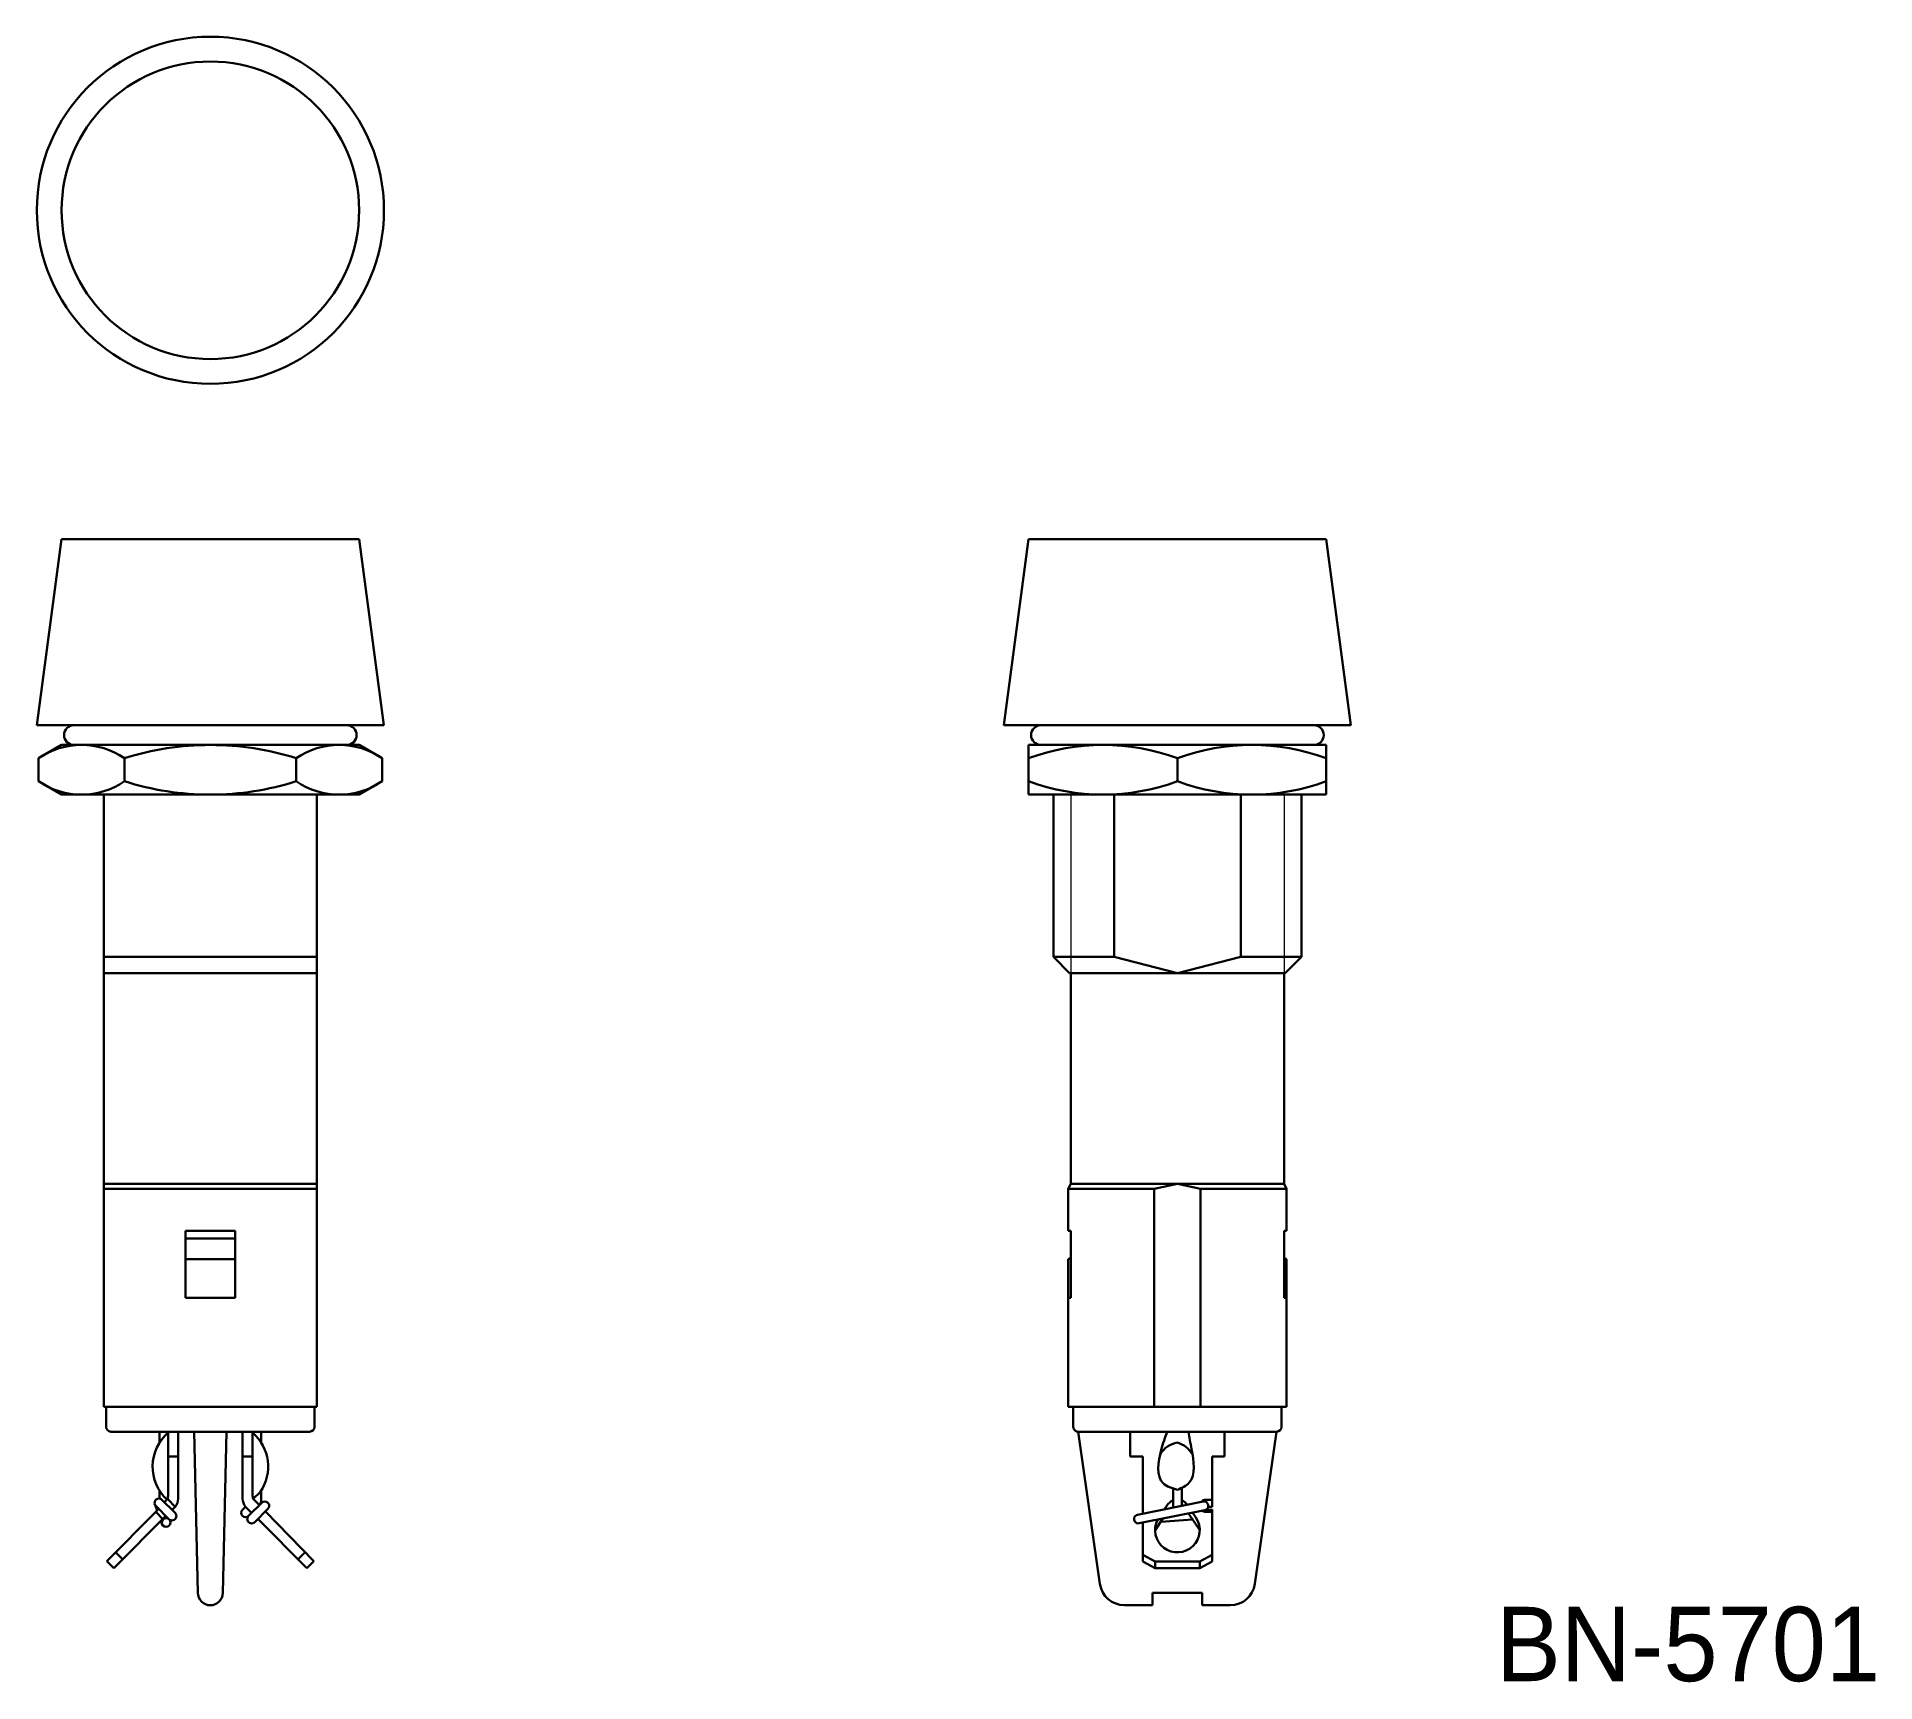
# Model space of a CAD drawing. Extents: x -79.4 to -5.2, y 39.2 to 105.6.
import ezdxf

# ---------------------------------------------------------------- set-up
doc = ezdxf.new("R2010")
doc.units = 0
doc.header["$LTSCALE"] = 0.52632
doc.layers.add('AM_0 プロファイル（中）', color=7, linetype='CONTINUOUS', lineweight=30)
doc.layers.add('AM_1 プロファイル（細）', color=60, linetype='CONTINUOUS', lineweight=13)
doc.styles.add('社内規格', font='HGSGothicM.ttf')

msp = doc.modelspace()

# ---------------------------------------------------------------- linework, layer by layer
at = {"layer": 'AM_0 プロファイル（中）', "linetype": 'Continuous', "ltscale": 0.5}
for p, q in [((-79.365, 77.852), (-78.365, 85.352)), ((-78.365, 85.352), (-66.365, 85.352)), ((-66.365, 85.352), (-65.365, 77.852)), ((-40.365, 77.852), (-39.365, 85.352)), ((-39.365, 85.352), (-27.365, 85.352)), ((-27.365, 85.352), (-26.365, 77.852)), ((-79.365, 77.852), (-65.365, 77.852)), ((-40.365, 77.852), (-26.365, 77.852)), ((-79.294, 76.516), (-78.365, 77.052)), ((-79.294, 76.516), (-79.294, 76.052)), ((-78.365, 77.052), (-66.365, 77.052)), ((-75.829, 76.516), (-75.829, 75.587)), ((-68.901, 76.516), (-68.901, 75.587)), ((-65.437, 76.516), (-66.365, 77.052)), ((-65.437, 76.516), (-65.437, 76.052)), ((-39.365, 77.052), (-27.365, 77.052)), ((-39.365, 77.052), (-39.365, 75.052)), ((-33.365, 76.516), (-33.365, 75.587)), ((-27.365, 77.052), (-27.365, 75.052)), ((-79.294, 76.052), (-79.294, 75.587)), ((-65.437, 76.052), (-65.437, 75.587)), ((-78.365, 75.052), (-79.294, 75.587)), ((-72.365, 75.052), (-78.365, 75.052)), ((-76.665, 75.052), (-76.665, 59.352)), ((-72.365, 75.052), (-66.365, 75.052)), ((-68.065, 75.052), (-68.065, 59.352)), ((-66.365, 75.052), (-65.437, 75.587)), ((-33.365, 75.052), (-39.365, 75.052)), ((-38.365, 75.052), (-38.365, 68.502)), ((-35.917, 75.052), (-35.917, 68.502)), ((-33.365, 75.052), (-27.365, 75.052)), ((-30.814, 68.502), (-30.814, 75.052)), ((-28.365, 75.052), (-28.365, 68.502)), ((-76.665, 68.502), (-68.065, 68.502)), ((-37.715, 67.852), (-38.365, 68.502)), ((-38.365, 68.502), (-35.917, 68.502)), ((-35.917, 68.502), (-33.365, 67.852)), ((-33.365, 67.852), (-30.814, 68.502)), ((-30.814, 68.502), (-28.365, 68.502)), ((-29.015, 67.852), (-28.365, 68.502)), ((-76.665, 67.852), (-68.065, 67.852)), ((-37.715, 67.852), (-29.015, 67.852)), ((-37.665, 67.852), (-37.665, 59.352)), ((-29.065, 67.852), (-29.065, 59.352)), ((-76.665, 59.352), (-68.065, 59.352)), ((-37.665, 59.352), (-37.765, 59.152)), ((-37.665, 59.352), (-29.065, 59.352)), ((-29.065, 59.352), (-28.965, 59.152)), ((-76.665, 59.152), (-68.065, 59.152)), ((-37.765, 59.152), (-34.298, 59.152)), ((-37.765, 59.152), (-37.765, 57.452)), ((-32.433, 59.152), (-28.965, 59.152)), ((-28.965, 59.152), (-28.965, 57.452)), ((-73.365, 57.452), (-73.365, 54.752)), ((-73.365, 57.452), (-71.365, 57.452)), ((-73.365, 57.149), (-71.365, 57.149)), ((-71.365, 57.452), (-71.365, 54.752)), ((-37.765, 57.452), (-37.665, 57.452)), ((-28.965, 57.452), (-29.065, 57.452)), ((-73.365, 56.307), (-71.365, 56.307)), ((-73.365, 54.752), (-71.365, 54.752)), ((-76.665, 50.352), (-68.065, 50.352)), ((-76.565, 50.352), (-76.565, 49.552)), ((-68.165, 50.352), (-68.165, 49.552)), ((-37.765, 50.352), (-28.965, 50.352)), ((-37.565, 50.352), (-37.565, 49.552)), ((-29.165, 50.352), (-29.165, 49.552)), ((-76.365, 49.352), (-68.365, 49.352)), ((-74.415, 49.352), (-74.415, 48.913)), ((-74.065, 49.352), (-74.065, 46.816)), ((-73.665, 49.352), (-73.665, 46.651)), ((-73.015, 49.352), (-72.865, 42.852)), ((-71.715, 49.352), (-71.865, 42.852)), ((-71.065, 49.352), (-71.065, 46.651)), ((-70.665, 49.352), (-70.665, 46.816)), ((-70.315, 49.352), (-70.315, 48.913)), ((-37.366, 49.352), (-29.364, 49.352)), ((-37.365, 49.352), (-36.488, 43.21)), ((-35.265, 48.352), (-35.265, 49.352)), ((-31.465, 48.352), (-31.465, 49.352)), ((-29.365, 49.352), (-30.243, 43.21)), ((-35.265, 48.352), (-34.765, 48.352)), ((-34.765, 46.045), (-34.765, 48.352)), ((-31.965, 48.352), (-31.465, 48.352)), ((-31.965, 46.326), (-31.965, 48.352)), ((-74.415, 46.98), (-74.415, 46.656)), ((-70.356, 46.918), (-70.634, 46.641)), ((-70.315, 46.98), (-70.315, 46.609)), ((-33.54, 47.051), (-33.54, 46.29)), ((-33.19, 47.079), (-33.19, 46.36)), ((-76.54, 44.134), (-74.56, 46.114)), ((-74.56, 46.114), (-74.277, 45.831)), ((-74.343, 46.634), (-74.38, 46.647)), ((-74.343, 46.634), (-73.787, 46.078)), ((-74.097, 46.641), (-73.782, 46.326)), ((-73.91, 46.201), (-73.784, 46.328)), ((-70.947, 46.328), (-71.073, 46.202)), ((-70.7, 46.08), (-70.947, 46.328)), ((-70.267, 46.513), (-70.823, 45.957)), ((-70.389, 46.39), (-70.634, 46.641)), ((-70.575, 45.71), (-70.045, 46.24)), ((-70.267, 46.513), (-70.23, 46.526)), ((-68.19, 44.134), (-70.145, 46.14)), ((-34.975, 46.003), (-32.325, 46.533)), ((-34.906, 45.66), (-32.256, 46.19)), ((-33.893, 46.22), (-33.781, 46.387)), ((-32.918, 46.058), (-32.465, 45.378)), ((-32.752, 46.091), (-32.616, 45.887)), ((-32.278, 46.187), (-31.965, 46.208)), ((-32.218, 46.609), (-31.965, 46.609)), ((-32.218, 46.114), (-31.965, 46.114)), ((-32.119, 46.326), (-31.965, 46.326)), ((-31.965, 44.122), (-31.965, 46.208)), ((-76.257, 43.852), (-74.158, 45.953)), ((-68.473, 43.852), (-70.452, 45.832)), ((-34.765, 44.122), (-34.765, 45.688)), ((-34.265, 45.378), (-33.95, 45.851)), ((-34.039, 45.717), (-32.75, 45.805)), ((-76.187, 44.488), (-75.904, 44.205)), ((-68.544, 44.488), (-68.827, 44.205)), ((-76.54, 44.134), (-76.257, 43.852)), ((-68.19, 44.134), (-68.473, 43.852)), ((-34.765, 44.392), (-34.265, 44.122)), ((-34.265, 43.852), (-34.765, 44.122)), ((-34.265, 43.852), (-34.265, 44.122)), ((-34.265, 44.122), (-32.465, 44.122)), ((-34.265, 43.852), (-32.465, 43.852)), ((-31.965, 44.392), (-32.465, 44.122)), ((-32.465, 43.852), (-32.465, 44.122)), ((-32.465, 43.852), (-31.965, 44.122)), ((-35.498, 42.352), (-34.365, 42.352)), ((-34.365, 42.852), (-32.365, 42.852)), ((-34.365, 42.852), (-34.365, 42.352)), ((-32.365, 42.852), (-32.365, 42.352)), ((-32.365, 42.352), (-31.233, 42.352))]:
    msp.add_line(p, q, dxfattribs=at)
at = {"layer": 'AM_0 プロファイル（中）'}
for p, q in [((-76.665, 59.352), (-76.665, 50.352)), ((-68.065, 59.352), (-68.065, 50.352)), ((-34.298, 59.152), (-33.365, 59.352)), ((-32.433, 59.152), (-33.365, 59.352)), ((-34.298, 50.352), (-34.298, 59.152)), ((-32.433, 50.352), (-32.433, 59.152)), ((-37.765, 56.307), (-37.665, 56.367)), ((-28.965, 56.307), (-29.065, 56.367)), ((-37.765, 54.852), (-37.765, 56.307)), ((-28.965, 54.852), (-28.965, 56.307)), ((-73.665, 48.352), (-74.065, 48.352)), ((-74.065, 48.352), (-74.065, 48.352)), ((-70.665, 48.352), (-71.065, 48.352)), ((-74.593, 46.398), (-74.51, 46.171)), ((-74.565, 46.361), (-74.035, 45.83)), ((-74.447, 46.243), (-74.56, 46.114)), ((-74.097, 46.641), (-74.216, 46.506)), ((-74.358, 45.753), (-74.315, 45.634))]:
    msp.add_line(p, q, dxfattribs=at)
at = {"layer": 'AM_0 プロファイル（中）', "color": 0, "linetype": 'Continuous', "ltscale": 0.5}
for p, q in [((-37.665, 57.452), (-37.665, 54.752)), ((-29.065, 57.452), (-29.065, 54.752)), ((-37.765, 54.852), (-37.765, 50.352)), ((-37.765, 54.752), (-37.665, 54.752)), ((-28.965, 54.752), (-29.065, 54.752)), ((-28.965, 54.852), (-28.965, 50.352))]:
    msp.add_line(p, q, dxfattribs=at)
at = {"layer": 'AM_0 プロファイル（中）', "linetype": 'Continuous', "ltscale": 0.5}
for radius in [7, 6]:
    msp.add_circle((-72.365, 98.618), radius, dxfattribs=at)
for centre, radius, start, end in [((-77.865, 77.452), 0.4, 90, 270), ((-66.865, 77.452), 0.4, 270, 90), ((-38.865, 77.452), 0.4, 90, 270), ((-27.865, 77.452), 0.4, 270, 90), ((-77.561, 73.985), 3.067, 55.61583, 124.38419), ((-72.365, 65.588), 11.464, 89.99998, 107.58794), ((-72.365, 65.588), 11.464, 72.41206, 90.00002), ((-67.169, 73.985), 3.067, 55.61581, 124.38417), ((-36.365, 68.387), 8.665, 69.74377, 110.25623), ((-30.365, 68.387), 8.665, 69.74377, 110.25623), ((-77.561, 78.119), 3.067, 235.61586, 304.38417), ((-72.365, 86.516), 11.464, 252.41212, 270.00007), ((-72.365, 86.516), 11.464, 269.99993, 287.58788), ((-67.169, 78.119), 3.067, 235.61583, 304.38414), ((-36.365, 83.717), 8.665, 249.74381, 290.25618), ((-30.365, 83.717), 8.665, 249.74381, 290.25618), ((-76.365, 49.552), 0.2, 179.99999, 270), ((-72.897, 47.946), 1.8, 130.48083, 227.45112), ((-71.834, 47.946), 1.8, 325.17319, 49.51917), ((-68.365, 49.552), 0.2, 270, 0), ((-37.365, 49.552), 0.2, 179.99999, 270), ((-29.365, 49.552), 0.2, 270, 0), ((-33.201, 47.926), 1, 99.4844, 149.39811), ((-33.635, 47.95), 1, 29.07371, 74.34002), ((-74.565, 46.816), 0.5, 339.4698, 0.00001), ((-70.165, 46.816), 0.5, 179.99999, 200.5302), ((-74.44, 46.482), 0.175, 70.01639, 224.04242), ((-73.909, 45.952), 0.175, 224.12937, 45.82421), ((-74.165, 46.651), 0.5, 319.75404, 0.00001), ((-70.948, 46.079), 0.175, 135, 314.99999), ((-70.565, 46.651), 0.5, 179.99999, 220.24597), ((-70.665, 46.609), 0.35, 321.63654, 0), ((-70.17, 46.362), 0.175, 315.95758, 109.98361), ((-34.94, 45.831), 0.175, 101.31692, 281.317), ((-33.365, 46.109), 0.5, 110.48769, 146.32115), ((-33.365, 46.109), 0.5, 36.35994, 69.51231), ((-32.218, 46.362), 0.247, 90, 141.44728), ((-32.218, 46.362), 0.247, 231.83042, 270), ((-32.29, 46.362), 0.175, 281.31701, 101.31692), ((-74.151, 45.694), 0.175, 225.00001, 223.14248), ((-70.701, 45.831), 0.175, 134.17579, 315.87062), ((-33.365, 45.388), 0.9, 152.10695, 33.67885), ((-35.498, 43.352), 1, 188.13011, 270), ((-31.233, 43.352), 1, 270, 351.8699), ((-72.365, 42.852), 0.5, 179.99999, 270), ((-72.365, 42.852), 0.5, 270, 0)]:
    msp.add_arc(centre, radius, start, end, dxfattribs=at)
for points, knots in [([(-33.365, 47.007), (-33.584, 47.072), (-34.27, 47.279), (-34.098, 48.484), (-33.862, 49.119), (-33.776, 49.35)], [0, 0, 0, 0, 0.630523, 1.982911, 2.751325, 2.751325, 2.751325, 2.751325]), ([(-33.365, 47.007), (-33.183, 47.089), (-32.562, 47.368), (-32.764, 48.471), (-32.881, 49.124), (-32.921, 49.35)], [0, 0, 0, 0, 0.561373, 1.914329, 2.627538, 2.627538, 2.627538, 2.627538])]:
    msp.add_open_spline(points, degree=3, knots=knots, dxfattribs=at)
at = {"layer": 'AM_1 プロファイル（細）', "linetype": 'Continuous', "ltscale": 0.5}
for p, q in [((-37.665, 75.052), (-37.665, 67.852)), ((-29.065, 75.052), (-29.065, 67.852))]:
    msp.add_line(p, q, dxfattribs=at)

# ---------------------------------------------------------------- texts
at = {"layer": 'AM_0 プロファイル（中）', "insert": (-5.032, 42.29), "char_height": 3, "attachment_point": 3, "style": '社内規格'}
msp.add_mtext('BN-5701', dxfattribs=at)

doc.saveas('drawing.dxf')
